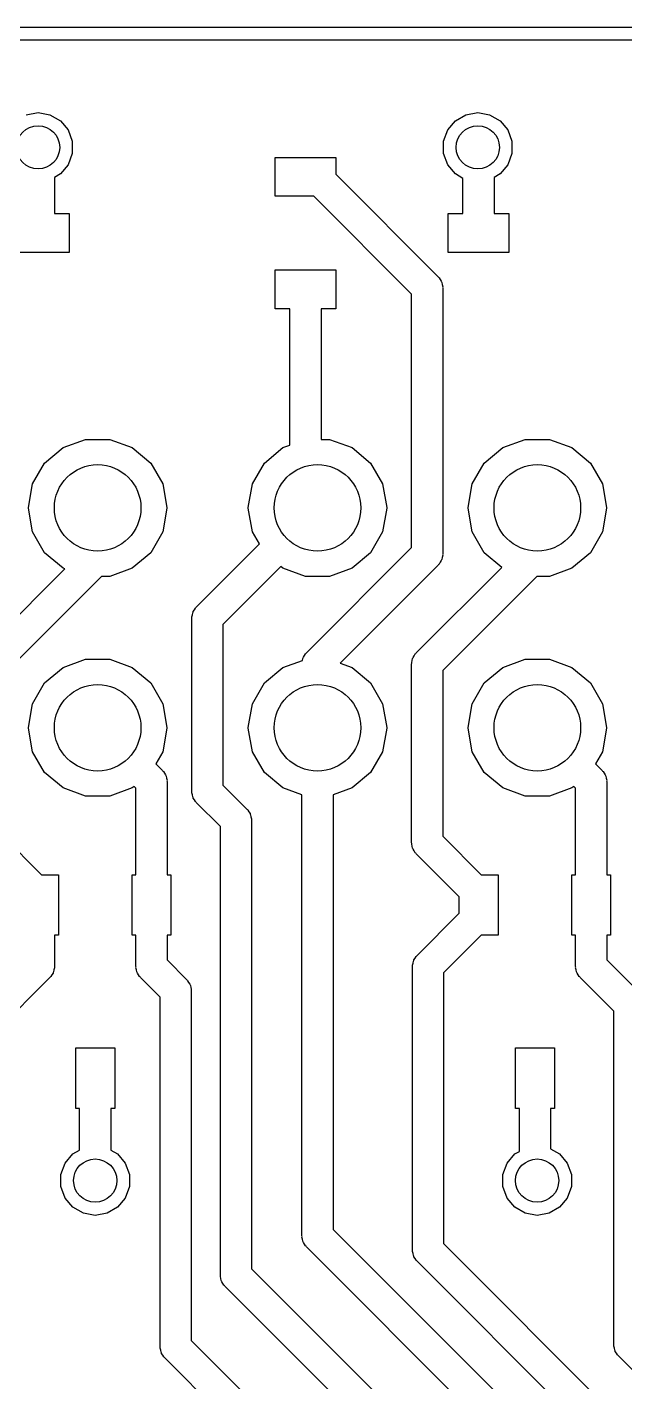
# Model space of a CAD drawing. Extents: x 25 to 125, y -125 to -25.
# Drawn here: x 58.65 to 65.56, y -40.58 to -24.93 of the extents above; entities that cross this region are included whole.
import ezdxf

# ---------------------------------------------------------------- set-up
doc = ezdxf.new("R2010")
doc.units = 0
doc.header["$MEASUREMENT"] = 0
doc.layers.add('BLACK', color=7, linetype='CONTINUOUS')

msp = doc.modelspace()

# ---------------------------------------------------------------- linework, layer by layer
at = {"layer": 'Black'}
for p, q in [((25, -24.925), (125, -24.925)), ((124.925, -25.075), (25.075, -25.075)), ((58.6383, -25.9371), (58.7756, -25.9129)), ((58.7756, -25.9129), (58.9129, -25.9371)), ((58.9129, -25.9371), (59.0337, -26.0068)), ((63.5975, -26.0068), (63.7183, -25.9371)), ((63.7183, -25.9371), (63.8556, -25.9129)), ((63.8556, -25.9129), (63.9929, -25.9371)), ((63.9929, -25.9371), (64.1137, -26.0068)), ((59.0337, -26.0068), (59.1233, -26.1136)), ((59.1233, -26.1136), (59.171, -26.2447)), ((63.4602, -26.2447), (63.5079, -26.1136)), ((63.5079, -26.1136), (63.5975, -26.0068)), ((64.1137, -26.0068), (64.2033, -26.1136)), ((64.2033, -26.1136), (64.251, -26.2447)), ((59.171, -26.2447), (59.171, -26.3841)), ((63.4602, -26.3841), (63.4602, -26.2447)), ((64.251, -26.2447), (64.251, -26.3841)), ((59.171, -26.3841), (59.1233, -26.5152)), ((61.515, -26.88), (61.515, -26.43)), ((61.515, -26.43), (62.215, -26.43)), ((62.215, -26.43), (62.215, -26.6254)), ((63.5079, -26.5152), (63.4602, -26.3841)), ((64.251, -26.3841), (64.2033, -26.5152)), ((59.1233, -26.5152), (59.0337, -26.622)), ((63.5975, -26.622), (63.5079, -26.5152)), ((64.2033, -26.5152), (64.1137, -26.622)), ((59.0337, -26.622), (58.965, -26.6617)), ((58.965, -26.6617), (58.965, -27.08)), ((62.215, -26.6254), (63.3987, -27.8091)), ((63.685, -26.6725), (63.5975, -26.622)), ((63.685, -27.08), (63.685, -26.6725)), ((64.1137, -26.622), (64.045, -26.6617)), ((64.045, -26.6617), (64.045, -27.08)), ((61.9604, -26.88), (61.515, -26.88)), ((63.0914, -28.011), (61.9604, -26.88)), ((58.965, -27.08), (59.135, -27.08)), ((59.135, -27.08), (59.135, -27.53)), ((63.515, -27.53), (63.515, -27.08)), ((63.515, -27.08), (63.685, -27.08)), ((64.045, -27.08), (64.215, -27.08)), ((64.215, -27.08), (64.215, -27.53)), ((59.135, -27.53), (58.435, -27.53)), ((64.215, -27.53), (63.515, -27.53)), ((61.515, -28.18), (61.515, -27.73)), ((61.515, -27.73), (62.215, -27.73)), ((62.215, -27.73), (62.215, -28.18)), ((63.3987, -27.8091), (63.4032, -27.8156)), ((63.4032, -27.8156), (63.4093, -27.8207)), ((63.4093, -27.8207), (63.421, -27.8411)), ((63.421, -27.8411), (63.4345, -27.8603)), ((63.4345, -27.8603), (63.4366, -27.868)), ((63.0914, -30.9388), (63.0914, -28.011)), ((63.4366, -27.868), (63.4405, -27.8748)), ((63.4405, -27.8748), (63.4446, -27.898)), ((63.4446, -27.898), (63.4507, -27.9207)), ((63.4507, -27.9207), (63.45, -27.9286)), ((63.45, -27.9286), (63.4514, -27.9364)), ((63.4514, -27.9364), (63.4514, -31.0134)), ((61.685, -28.18), (61.515, -28.18)), ((61.685, -29.7546), (61.685, -28.18)), ((62.215, -28.18), (62.045, -28.18)), ((62.045, -28.18), (62.045, -29.6891)), ((59.064, -29.7841), (59.3251, -29.6891)), ((59.3251, -29.6891), (59.6029, -29.6891)), ((59.6029, -29.6891), (59.864, -29.7841)), ((62.045, -29.6891), (62.1429, -29.6891)), ((62.1429, -29.6891), (62.404, -29.7841)), ((64.144, -29.7841), (64.4051, -29.6891)), ((64.4051, -29.6891), (64.6829, -29.6891)), ((64.6829, -29.6891), (64.944, -29.7841)), ((58.8512, -29.9627), (59.064, -29.7841)), ((59.864, -29.7841), (60.0768, -29.9627)), ((61.3912, -29.9627), (61.604, -29.7841)), ((61.604, -29.7841), (61.685, -29.7546)), ((62.404, -29.7841), (62.6168, -29.9627)), ((63.9312, -29.9627), (64.144, -29.7841)), ((64.944, -29.7841), (65.1568, -29.9627)), ((58.7122, -30.2033), (58.8512, -29.9627)), ((60.0768, -29.9627), (60.2158, -30.2033)), ((61.2522, -30.2033), (61.3912, -29.9627)), ((62.6168, -29.9627), (62.7558, -30.2033)), ((63.7922, -30.2033), (63.9312, -29.9627)), ((65.1568, -29.9627), (65.2958, -30.2033)), ((58.664, -30.4769), (58.7122, -30.2033)), ((60.2158, -30.2033), (60.264, -30.4769)), ((61.204, -30.4769), (61.2522, -30.2033)), ((62.7558, -30.2033), (62.804, -30.4769)), ((63.744, -30.4769), (63.7922, -30.2033)), ((65.2958, -30.2033), (65.344, -30.4769)), ((58.664, -30.4831), (58.664, -30.4769)), ((58.7122, -30.7567), (58.664, -30.4831)), ((60.264, -30.4831), (60.2158, -30.7567)), ((60.264, -30.4769), (60.264, -30.4831)), ((61.204, -30.4831), (61.204, -30.4769)), ((61.2522, -30.7567), (61.204, -30.4831)), ((62.804, -30.4831), (62.7558, -30.7567)), ((62.804, -30.4769), (62.804, -30.4831)), ((63.744, -30.4831), (63.744, -30.4769)), ((63.7922, -30.7567), (63.744, -30.4831)), ((65.344, -30.4831), (65.2958, -30.7567)), ((65.344, -30.4769), (65.344, -30.4831)), ((58.8512, -30.9973), (58.7122, -30.7567)), ((60.2158, -30.7567), (60.0768, -30.9973)), ((61.333, -30.8965), (61.2522, -30.7567)), ((62.7558, -30.7567), (62.6168, -30.9973)), ((63.9312, -30.9973), (63.7922, -30.7567)), ((65.2958, -30.7567), (65.1568, -30.9973)), ((60.6041, -31.6253), (61.333, -30.8965)), ((61.8767, -32.1535), (63.0914, -30.9388)), ((59.064, -31.1759), (58.8512, -30.9973)), ((60.0768, -30.9973), (59.864, -31.1759)), ((63.3987, -31.1407), (62.2656, -32.2738)), ((62.6168, -30.9973), (62.404, -31.1759)), ((63.4032, -31.1342), (63.3987, -31.1407)), ((63.4093, -31.1291), (63.4032, -31.1342)), ((63.421, -31.1087), (63.4093, -31.1291)), ((63.4345, -31.0895), (63.421, -31.1087)), ((63.4366, -31.0818), (63.4345, -31.0895)), ((63.4405, -31.075), (63.4366, -31.0818)), ((63.4446, -31.0518), (63.4405, -31.075)), ((63.4507, -31.0291), (63.4446, -31.0518)), ((63.4514, -31.0134), (63.45, -31.0212)), ((63.45, -31.0212), (63.4507, -31.0291)), ((64.1333, -31.1669), (63.9312, -30.9973)), ((65.1568, -30.9973), (64.944, -31.1759)), ((58.0641, -32.2069), (59.0868, -31.1842)), ((59.5093, -31.2709), (58.3714, -32.4088)), ((59.0868, -31.1842), (59.064, -31.1759)), ((59.6029, -31.2709), (59.5093, -31.2709)), ((59.864, -31.1759), (59.6029, -31.2709)), ((61.5815, -31.157), (60.9114, -31.8272)), ((61.604, -31.1759), (61.5815, -31.157)), ((61.8651, -31.2709), (61.604, -31.1759)), ((62.1429, -31.2709), (61.8651, -31.2709)), ((62.404, -31.1759), (62.1429, -31.2709)), ((63.1441, -32.1561), (64.1333, -31.1669)), ((64.5385, -31.2709), (63.4514, -32.358)), ((64.6829, -31.2709), (64.5385, -31.2709)), ((64.944, -31.1759), (64.6829, -31.2709)), ((60.5514, -31.7526), (60.5528, -31.7448)), ((60.5514, -33.7566), (60.5514, -31.7526)), ((60.5521, -31.7369), (60.5582, -31.7142)), ((60.5528, -31.7448), (60.5521, -31.7369)), ((60.5582, -31.7142), (60.5623, -31.691)), ((60.5623, -31.691), (60.5662, -31.6842)), ((60.5662, -31.6842), (60.5683, -31.6765)), ((60.5683, -31.6765), (60.5818, -31.6573)), ((60.5818, -31.6573), (60.5935, -31.6369)), ((60.5935, -31.6369), (60.5996, -31.6318)), ((60.5996, -31.6318), (60.6041, -31.6253)), ((60.9114, -31.8272), (60.9114, -33.682)), ((59.064, -32.3241), (59.3251, -32.2291)), ((59.3251, -32.2291), (59.6029, -32.2291)), ((59.6029, -32.2291), (59.864, -32.3241)), ((61.604, -32.3241), (61.8309, -32.2415)), ((61.8309, -32.2415), (61.8349, -32.2192)), ((61.8349, -32.2192), (61.8388, -32.2124)), ((61.8388, -32.2124), (61.8409, -32.2047)), ((61.8409, -32.2047), (61.8544, -32.1855)), ((61.8544, -32.1855), (61.8661, -32.1651)), ((61.8661, -32.1651), (61.8722, -32.16)), ((61.8722, -32.16), (61.8767, -32.1535)), ((63.0921, -32.2677), (63.0982, -32.245)), ((63.0982, -32.245), (63.1023, -32.2218)), ((63.1023, -32.2218), (63.1062, -32.215)), ((63.1062, -32.215), (63.1083, -32.2073)), ((63.1083, -32.2073), (63.1218, -32.1881)), ((63.1218, -32.1881), (63.1335, -32.1677)), ((63.1335, -32.1677), (63.1396, -32.1626)), ((63.1396, -32.1626), (63.1441, -32.1561)), ((64.144, -32.3241), (64.4051, -32.2291)), ((64.4051, -32.2291), (64.6829, -32.2291)), ((64.6829, -32.2291), (64.944, -32.3241)), ((58.8512, -32.5027), (59.064, -32.3241)), ((59.864, -32.3241), (60.0768, -32.5027)), ((61.3912, -32.5027), (61.604, -32.3241)), ((62.2656, -32.2738), (62.404, -32.3241)), ((62.404, -32.3241), (62.6168, -32.5027)), ((63.0914, -32.2834), (63.0928, -32.2756)), ((63.0914, -34.3484), (63.0914, -32.2834)), ((63.0928, -32.2756), (63.0921, -32.2677)), ((63.4514, -32.358), (63.4514, -34.2738)), ((63.9312, -32.5027), (64.144, -32.3241)), ((64.944, -32.3241), (65.1568, -32.5027)), ((58.7122, -32.7433), (58.8512, -32.5027)), ((60.0768, -32.5027), (60.2158, -32.7433)), ((61.2522, -32.7433), (61.3912, -32.5027)), ((62.6168, -32.5027), (62.7558, -32.7433)), ((63.7922, -32.7433), (63.9312, -32.5027)), ((65.1568, -32.5027), (65.2958, -32.7433)), ((58.664, -33.0169), (58.7122, -32.7433)), ((60.2158, -32.7433), (60.264, -33.0169)), ((61.204, -33.0169), (61.2522, -32.7433)), ((62.7558, -32.7433), (62.804, -33.0169)), ((63.744, -33.0169), (63.7922, -32.7433)), ((65.2958, -32.7433), (65.344, -33.0169)), ((58.664, -33.0231), (58.664, -33.0169)), ((58.7122, -33.2967), (58.664, -33.0231)), ((60.264, -33.0231), (60.2158, -33.2967)), ((60.264, -33.0169), (60.264, -33.0231)), ((61.204, -33.0231), (61.204, -33.0169)), ((61.2522, -33.2967), (61.204, -33.0231)), ((62.804, -33.0231), (62.7558, -33.2967)), ((62.804, -33.0169), (62.804, -33.0231)), ((63.744, -33.0231), (63.744, -33.0169)), ((63.7922, -33.2967), (63.744, -33.0231)), ((65.344, -33.0231), (65.2958, -33.2967)), ((65.344, -33.0169), (65.344, -33.0231)), ((58.8512, -33.5373), (58.7122, -33.2967)), ((60.2158, -33.2967), (60.135, -33.4365)), ((61.3912, -33.5373), (61.2522, -33.2967)), ((62.7558, -33.2967), (62.6168, -33.5373)), ((63.9312, -33.5373), (63.7922, -33.2967)), ((65.2958, -33.2967), (65.215, -33.4365)), ((60.135, -33.4365), (60.2133, -33.5147)), ((65.215, -33.4365), (65.2933, -33.5147)), ((59.064, -33.7159), (58.8512, -33.5373)), ((60.2133, -33.5147), (60.2178, -33.5212)), ((60.2178, -33.5212), (60.2239, -33.5263)), ((60.2239, -33.5263), (60.2356, -33.5467)), ((60.2356, -33.5467), (60.2491, -33.5659)), ((60.2491, -33.5659), (60.2512, -33.5736)), ((60.2512, -33.5736), (60.2551, -33.5804)), ((60.2551, -33.5804), (60.2592, -33.6036)), ((60.2592, -33.6036), (60.2653, -33.6263)), ((60.2653, -33.6263), (60.2646, -33.6342)), ((60.2646, -33.6342), (60.266, -33.642)), ((60.266, -33.642), (60.266, -34.718)), ((61.604, -33.7159), (61.3912, -33.5373)), ((62.6168, -33.5373), (62.404, -33.7159)), ((64.144, -33.7159), (63.9312, -33.5373)), ((65.2933, -33.5147), (65.2978, -33.5212)), ((65.2978, -33.5212), (65.3039, -33.5263)), ((65.3039, -33.5263), (65.3156, -33.5467)), ((65.3156, -33.5467), (65.3291, -33.5659)), ((65.3291, -33.5659), (65.3312, -33.5736)), ((65.3312, -33.5736), (65.3351, -33.5804)), ((65.3351, -33.5804), (65.3392, -33.6036)), ((65.3392, -33.6036), (65.3453, -33.6263)), ((65.3453, -33.6263), (65.3446, -33.6342)), ((65.3446, -33.6342), (65.346, -33.642)), ((65.346, -33.642), (65.346, -34.718)), ((59.3251, -33.8109), (59.064, -33.7159)), ((59.864, -33.7159), (59.6029, -33.8109)), ((59.8865, -33.697), (59.864, -33.7159)), ((59.906, -33.7166), (59.8865, -33.697)), ((59.906, -34.718), (59.906, -33.7166)), ((60.5528, -33.7644), (60.5514, -33.7566)), ((60.5521, -33.7723), (60.5528, -33.7644)), ((60.5582, -33.795), (60.5521, -33.7723)), ((60.5623, -33.8182), (60.5582, -33.795)), ((60.9114, -33.682), (61.1889, -33.9595)), ((61.824, -33.7959), (61.604, -33.7159)), ((61.824, -38.89), (61.824, -33.7959)), ((62.404, -33.7159), (62.184, -33.7959)), ((62.184, -33.7959), (62.184, -38.8154)), ((64.4051, -33.8109), (64.144, -33.7159)), ((64.944, -33.7159), (64.6829, -33.8109)), ((64.9665, -33.697), (64.944, -33.7159)), ((64.986, -33.7166), (64.9665, -33.697)), ((64.986, -34.718), (64.986, -33.7166)), ((59.6029, -33.8109), (59.3251, -33.8109)), ((60.5662, -33.825), (60.5623, -33.8182)), ((60.5683, -33.8327), (60.5662, -33.825)), ((60.5818, -33.8519), (60.5683, -33.8327)), ((60.5935, -33.8723), (60.5818, -33.8519)), ((60.5996, -33.8774), (60.5935, -33.8723)), ((60.6041, -33.8839), (60.5996, -33.8774)), ((60.8816, -34.1614), (60.6041, -33.8839)), ((61.1889, -33.9595), (61.1934, -33.966)), ((61.1934, -33.966), (61.1995, -33.9711)), ((64.6829, -33.8109), (64.4051, -33.8109)), ((61.1995, -33.9711), (61.2112, -33.9915)), ((61.2112, -33.9915), (61.2247, -34.0107)), ((61.2247, -34.0107), (61.2268, -34.0184)), ((61.2268, -34.0184), (61.2307, -34.0252)), ((61.2307, -34.0252), (61.2348, -34.0484)), ((61.2348, -34.0484), (61.2409, -34.0711)), ((61.2409, -34.0711), (61.2402, -34.079)), ((61.2402, -34.079), (61.2416, -34.0868)), ((61.2416, -34.0868), (61.2416, -39.27)), ((58.3714, -34.2738), (58.8156, -34.718)), ((60.8816, -39.3446), (60.8816, -34.1614)), ((63.4514, -34.2738), (63.8956, -34.718)), ((63.0928, -34.3562), (63.0914, -34.3484)), ((63.0921, -34.3641), (63.0928, -34.3562)), ((63.0982, -34.3868), (63.0921, -34.3641)), ((63.1023, -34.41), (63.0982, -34.3868)), ((63.1062, -34.4168), (63.1023, -34.41)), ((63.1083, -34.4245), (63.1062, -34.4168)), ((63.1218, -34.4437), (63.1083, -34.4245)), ((63.1335, -34.4641), (63.1218, -34.4437)), ((63.1396, -34.4692), (63.1335, -34.4641)), ((63.1441, -34.4757), (63.1396, -34.4692)), ((63.641, -34.9726), (63.1441, -34.4757)), ((58.8156, -34.718), (59.011, -34.718)), ((59.011, -34.718), (59.011, -35.418)), ((59.861, -35.418), (59.861, -34.718)), ((59.861, -34.718), (59.906, -34.718)), ((60.266, -34.718), (60.311, -34.718)), ((60.311, -34.718), (60.311, -35.418)), ((63.8956, -34.718), (64.091, -34.718)), ((64.091, -34.718), (64.091, -35.418)), ((64.941, -35.418), (64.941, -34.718)), ((64.941, -34.718), (64.986, -34.718)), ((65.346, -34.718), (65.391, -34.718)), ((65.391, -34.718), (65.391, -35.418)), ((63.641, -35.1634), (63.641, -34.9726)), ((63.1537, -35.6507), (63.641, -35.1634)), ((59.011, -35.418), (58.966, -35.418)), ((58.966, -35.418), (58.966, -35.778)), ((59.906, -35.418), (59.861, -35.418)), ((59.906, -35.778), (59.906, -35.418)), ((60.311, -35.418), (60.266, -35.418)), ((60.266, -35.418), (60.266, -35.7034)), ((63.8956, -35.418), (63.461, -35.8526)), ((64.091, -35.418), (63.8956, -35.418)), ((64.986, -35.418), (64.941, -35.418)), ((64.986, -35.778), (64.986, -35.418)), ((65.391, -35.418), (65.346, -35.418)), ((65.346, -35.418), (65.346, -35.7034)), ((63.1179, -35.7019), (63.1314, -35.6827)), ((63.1314, -35.6827), (63.1431, -35.6623)), ((63.1431, -35.6623), (63.1492, -35.6572)), ((63.1492, -35.6572), (63.1537, -35.6507)), ((58.9551, -35.8396), (58.9512, -35.8464)), ((58.9592, -35.8164), (58.9551, -35.8396)), ((58.9653, -35.7937), (58.9592, -35.8164)), ((58.966, -35.778), (58.9646, -35.7858)), ((58.9646, -35.7858), (58.9653, -35.7937)), ((59.9074, -35.7858), (59.906, -35.778)), ((59.9067, -35.7937), (59.9074, -35.7858)), ((59.9128, -35.8164), (59.9067, -35.7937)), ((59.9169, -35.8396), (59.9128, -35.8164)), ((59.9208, -35.8464), (59.9169, -35.8396)), ((60.266, -35.7034), (60.4933, -35.9307)), ((63.101, -35.778), (63.1024, -35.7702)), ((63.101, -39.0553), (63.101, -35.778)), ((63.1017, -35.7623), (63.1078, -35.7396)), ((63.1024, -35.7702), (63.1017, -35.7623)), ((63.1078, -35.7396), (63.1119, -35.7164)), ((63.1119, -35.7164), (63.1158, -35.7096)), ((63.1158, -35.7096), (63.1179, -35.7019)), ((64.9874, -35.7858), (64.986, -35.778)), ((64.9867, -35.7937), (64.9874, -35.7858)), ((64.9928, -35.8164), (64.9867, -35.7937)), ((64.9969, -35.8396), (64.9928, -35.8164)), ((65.0008, -35.8464), (64.9969, -35.8396)), ((65.346, -35.7034), (65.7343, -36.0917)), ((58.9133, -35.9053), (57.9396, -36.879)), ((58.9178, -35.8988), (58.9133, -35.9053)), ((58.9239, -35.8937), (58.9178, -35.8988)), ((58.9356, -35.8733), (58.9239, -35.8937)), ((58.9491, -35.8541), (58.9356, -35.8733)), ((58.9512, -35.8464), (58.9491, -35.8541)), ((59.9229, -35.8541), (59.9208, -35.8464)), ((59.9364, -35.8733), (59.9229, -35.8541)), ((59.9481, -35.8937), (59.9364, -35.8733)), ((59.9542, -35.8988), (59.9481, -35.8937)), ((59.9587, -35.9053), (59.9542, -35.8988)), ((60.186, -36.1326), (59.9587, -35.9053)), ((60.4933, -35.9307), (60.4978, -35.9372)), ((60.4978, -35.9372), (60.5039, -35.9423)), ((60.5039, -35.9423), (60.5156, -35.9627)), ((60.5156, -35.9627), (60.5291, -35.9819)), ((60.5291, -35.9819), (60.5312, -35.9896)), ((60.5312, -35.9896), (60.5351, -35.9964)), ((60.5351, -35.9964), (60.5392, -36.0196)), ((63.461, -35.8526), (63.461, -38.9807)), ((65.0029, -35.8541), (65.0008, -35.8464)), ((65.0164, -35.8733), (65.0029, -35.8541)), ((65.0281, -35.8937), (65.0164, -35.8733)), ((65.0342, -35.8988), (65.0281, -35.8937)), ((65.0387, -35.9053), (65.0342, -35.8988)), ((65.427, -36.2935), (65.0387, -35.9053)), ((60.186, -40.173), (60.186, -36.1326)), ((60.5392, -36.0196), (60.5453, -36.0423)), ((60.5453, -36.0423), (60.5446, -36.0502)), ((60.5446, -36.0502), (60.546, -36.058)), ((60.546, -36.058), (60.546, -40.0984)), ((65.427, -40.1493), (65.427, -36.2935)), ((59.211, -37.418), (59.211, -36.718)), ((59.211, -36.718), (59.661, -36.718)), ((59.661, -36.718), (59.661, -37.418)), ((64.291, -37.418), (64.291, -36.718)), ((64.291, -36.718), (64.741, -36.718)), ((64.741, -36.718), (64.741, -37.418)), ((59.256, -37.418), (59.211, -37.418)), ((59.256, -37.8997), (59.256, -37.418)), ((59.661, -37.418), (59.616, -37.418)), ((59.616, -37.418), (59.616, -37.8997)), ((64.336, -37.418), (64.291, -37.418)), ((64.336, -37.9144), (64.336, -37.418)), ((64.741, -37.418), (64.696, -37.418)), ((64.696, -37.418), (64.696, -37.8851)), ((59.0883, -38.0516), (59.1779, -37.9448)), ((59.1779, -37.9448), (59.256, -37.8997)), ((59.616, -37.8997), (59.6941, -37.9448)), ((59.6941, -37.9448), (59.7837, -38.0516)), ((64.1937, -38.0516), (64.2833, -37.9448)), ((64.2833, -37.9448), (64.336, -37.9144)), ((64.696, -37.8851), (64.7995, -37.9448)), ((64.7995, -37.9448), (64.8891, -38.0516)), ((59.0406, -38.1827), (59.0883, -38.0516)), ((59.0406, -38.3221), (59.0406, -38.1827)), ((59.7837, -38.0516), (59.8314, -38.1827)), ((59.8314, -38.1827), (59.8314, -38.3221)), ((64.146, -38.1827), (64.1937, -38.0516)), ((64.146, -38.3221), (64.146, -38.1827)), ((64.8891, -38.0516), (64.9368, -38.1827)), ((64.9368, -38.1827), (64.9368, -38.3221)), ((59.0883, -38.4532), (59.0406, -38.3221)), ((59.8314, -38.3221), (59.7837, -38.4532)), ((64.1937, -38.4532), (64.146, -38.3221)), ((64.9368, -38.3221), (64.8891, -38.4532)), ((59.1779, -38.56), (59.0883, -38.4532)), ((59.7837, -38.4532), (59.6941, -38.56)), ((64.2833, -38.56), (64.1937, -38.4532)), ((64.8891, -38.4532), (64.7995, -38.56)), ((59.2987, -38.6297), (59.1779, -38.56)), ((59.436, -38.6539), (59.2987, -38.6297)), ((59.5733, -38.6297), (59.436, -38.6539)), ((59.6941, -38.56), (59.5733, -38.6297)), ((64.4041, -38.6297), (64.2833, -38.56)), ((64.5414, -38.6539), (64.4041, -38.6297)), ((64.6787, -38.6297), (64.5414, -38.6539)), ((64.7995, -38.56), (64.6787, -38.6297)), ((62.184, -38.8154), (64.8973, -41.5287)), ((61.8254, -38.8978), (61.824, -38.89)), ((61.8247, -38.9057), (61.8254, -38.8978)), ((61.8308, -38.9284), (61.8247, -38.9057)), ((61.8349, -38.9516), (61.8308, -38.9284)), ((61.8388, -38.9584), (61.8349, -38.9516)), ((61.8409, -38.9661), (61.8388, -38.9584)), ((61.8544, -38.9853), (61.8409, -38.9661)), ((61.8661, -39.0057), (61.8544, -38.9853)), ((61.8722, -39.0108), (61.8661, -39.0057)), ((61.8767, -39.0173), (61.8722, -39.0108)), ((64.59, -41.7306), (61.8767, -39.0173)), ((63.1024, -39.0631), (63.101, -39.0553)), ((63.1017, -39.071), (63.1024, -39.0631)), ((63.1078, -39.0937), (63.1017, -39.071)), ((63.1119, -39.1168), (63.1078, -39.0937)), ((63.1158, -39.1237), (63.1119, -39.1168)), ((63.1179, -39.1313), (63.1158, -39.1237)), ((63.1314, -39.1506), (63.1179, -39.1313)), ((63.461, -38.9807), (66.1673, -41.687)), ((61.2416, -39.27), (63.6273, -41.6557)), ((63.1431, -39.171), (63.1314, -39.1506)), ((63.1492, -39.1761), (63.1431, -39.171)), ((63.1537, -39.1826), (63.1492, -39.1761)), ((65.86, -41.8888), (63.1537, -39.1826)), ((60.883, -39.3524), (60.8816, -39.3446)), ((60.8823, -39.3603), (60.883, -39.3524)), ((60.8884, -39.383), (60.8823, -39.3603)), ((60.8925, -39.4062), (60.8884, -39.383)), ((60.8964, -39.413), (60.8925, -39.4062)), ((60.8985, -39.4207), (60.8964, -39.413)), ((60.912, -39.4399), (60.8985, -39.4207)), ((60.9237, -39.4603), (60.912, -39.4399)), ((60.9298, -39.4654), (60.9237, -39.4603)), ((60.9343, -39.4719), (60.9298, -39.4654)), ((63.32, -41.8576), (60.9343, -39.4719)), ((60.1874, -40.1808), (60.186, -40.173)), ((60.1867, -40.1887), (60.1874, -40.1808)), ((60.1928, -40.2114), (60.1867, -40.1887)), ((60.1969, -40.2346), (60.1928, -40.2114)), ((60.546, -40.0984), (62.3573, -41.9097)), ((65.4284, -40.1571), (65.427, -40.1493)), ((65.4277, -40.165), (65.4284, -40.1571)), ((65.4338, -40.1877), (65.4277, -40.165)), ((65.4378, -40.2109), (65.4338, -40.1877)), ((65.4418, -40.2177), (65.4378, -40.2109)), ((65.4439, -40.2254), (65.4418, -40.2177)), ((65.4573, -40.2446), (65.4439, -40.2254)), ((60.2008, -40.2414), (60.1969, -40.2346)), ((60.2029, -40.2491), (60.2008, -40.2414)), ((60.2164, -40.2683), (60.2029, -40.2491)), ((60.2281, -40.2887), (60.2164, -40.2683)), ((60.2342, -40.2938), (60.2281, -40.2887)), ((60.2387, -40.3003), (60.2342, -40.2938)), ((62.05, -42.1116), (60.2387, -40.3003)), ((65.4691, -40.265), (65.4573, -40.2446)), ((65.4752, -40.2701), (65.4691, -40.265)), ((65.4797, -40.2766), (65.4752, -40.2701)), ((67.13, -41.9269), (65.4797, -40.2766))]:
    msp.add_line(p, q, dxfattribs=at)
for centre, radius in [((58.7756, -26.3144), 0.25), ((63.8556, -26.3144), 0.25), ((59.464, -30.48), 0.5), ((59.464, -30.48), 0.5), ((62.004, -30.48), 0.5), ((62.004, -30.48), 0.5), ((64.544, -30.48), 0.5), ((64.544, -30.48), 0.5), ((59.464, -33.02), 0.5), ((59.464, -33.02), 0.5), ((62.004, -33.02), 0.5), ((62.004, -33.02), 0.5), ((64.544, -33.02), 0.5), ((64.544, -33.02), 0.5), ((59.436, -38.2524), 0.25), ((64.5414, -38.2524), 0.25)]:
    msp.add_circle(centre, radius, dxfattribs=at)

doc.saveas('drawing.dxf')
